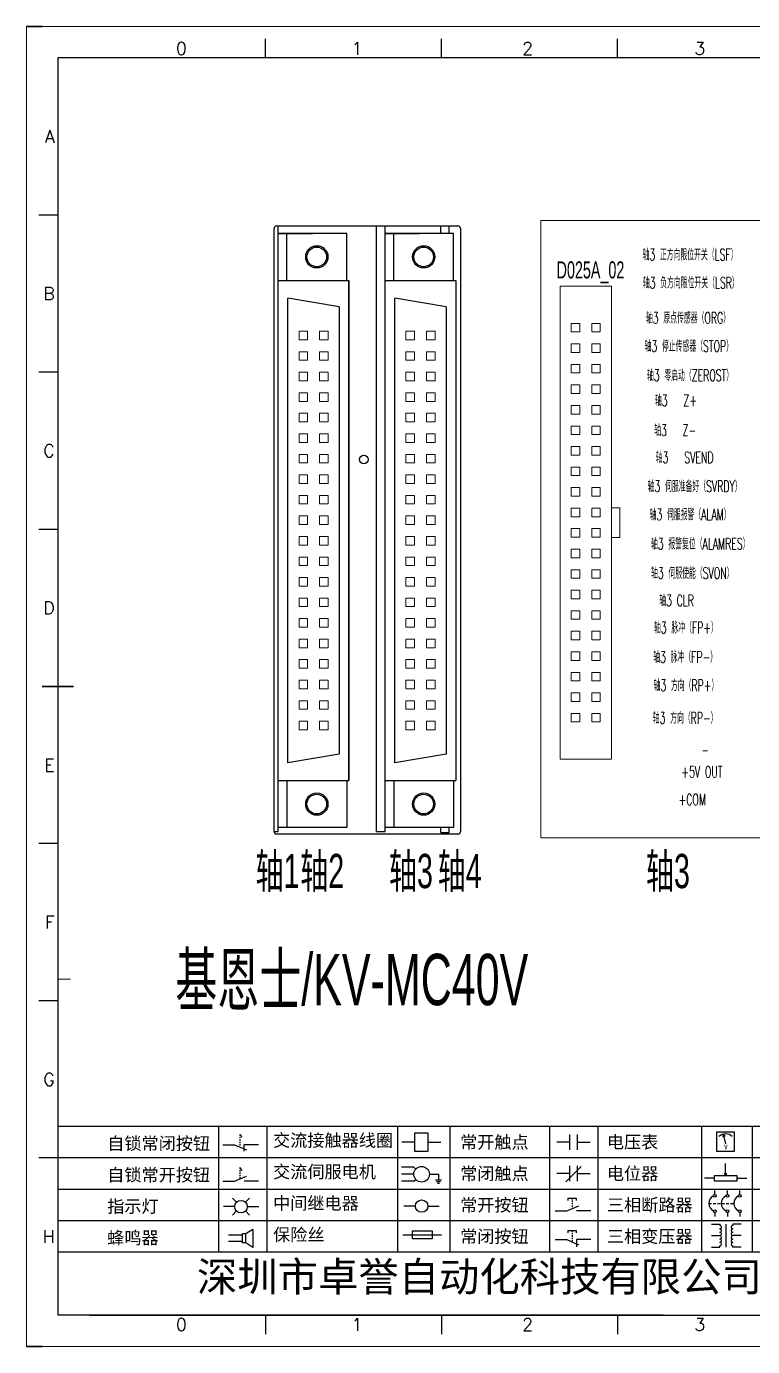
# Model space of a CAD drawing. Header units: millimetres. Extents: x 15130 to 37766, y 5931 to 11073.
# Drawn here: x 24086.6 to 24214, y 10083.5 to 10315 of the extents above; entities that cross this region are included whole.
import ezdxf
from ezdxf.enums import TextEntityAlignment as Align

# ---------------------------------------------------------------- set-up
doc = ezdxf.new("R2010")
doc.units = ezdxf.units.MM
doc.layers.add('1', color=3, linetype='Continuous', lineweight=20)
doc.layers.add('Dimension', color=3, linetype='Continuous', lineweight=13)
doc.layers.add('AE_BOR', color=1, linetype='Continuous')
doc.layers.add('Z_OM_GAIKEI', color=7, linetype='Continuous')
doc.styles.get("Standard").update_dxf_attribs({"font": ''})
doc.styles.add('WD', font='romans.shx', dxfattribs={"bigfont": 'gbcbig.shx'})
doc.styles.add('样式 8', font='arial.ttf')
doc.styles.add('汉字', font='')
doc.styles.get('Standard').set_extended_font_data('SimSun')
doc.styles.get('汉字').set_extended_font_data('新宋体')

# ---------------------------------------------------------------- blocks, each defined once
blk = doc.blocks.new('*U8')
at = {"linetype": 'ByBlock'}
for p, q in [((-1909.23, -780.45), (-1909.23, -780.67)), ((-1909.23, -780.45), (-1908.92, -780.84)), ((-1909.23, -780.84), (-1909.23, -781.05)), ((-1911.92, -782.07), (-1910.06, -782.07)), ((-1910.06, -782.07), (-1908.18, -782.88)), ((-1909.23, -781.23), (-1909.23, -781.44)), ((-1909.23, -781.61), (-1909.23, -781.83)), ((-1909.23, -782), (-1909.23, -782.21)), ((-1909.23, -782.38), (-1909.23, -782.43)), ((-1908.52, -783.07), (-1908.52, -782.07)), ((-1906.25, -782.07), (-1908.52, -782.07))]:
    blk.add_line(p, q, dxfattribs=at)
blk = doc.blocks.new('*U11')
at = {"linetype": 'ByBlock'}
for p, q in [((-1908.88, -791.17), (-1909.23, -790.71)), ((-1909.23, -790.71), (-1909.23, -790.92)), ((-1909.23, -791.09), (-1909.23, -791.31)), ((-1909.23, -791.48), (-1909.23, -791.69)), ((-1911.92, -792.89), (-1910.06, -792.89)), ((-1910.06, -792.89), (-1908.18, -792.08)), ((-1909.23, -791.86), (-1909.23, -792.08)), ((-1909.23, -792.25), (-1909.23, -792.47)), ((-1906.25, -792.89), (-1908.52, -792.89))]:
    blk.add_line(p, q, dxfattribs=at)
blk = doc.blocks.new('蜂鸣器')
at = {"linetype": 'ByBlock'}
for p, q in [((-1907.17, -795.53), (-1908.25, -796.26)), ((-1907.17, -795.53), (-1907.17, -798.41)), ((-1908.8, -796.48), (-1911.01, -796.48)), ((-1908.8, -797.46), (-1911.01, -797.46)), ((-1908.25, -796.26), (-1908.8, -796.26)), ((-1908.8, -797.68), (-1908.8, -796.26)), ((-1908.25, -797.68), (-1908.8, -797.68)), ((-1908.25, -797.68), (-1908.25, -796.26)), ((-1907.17, -798.41), (-1908.25, -797.68))]:
    blk.add_line(p, q, dxfattribs=at)
blk = doc.blocks.new('指示灯')
at = {"linetype": 'ByBlock'}
for p, q in [((-1854.25, -776.92), (-1856.06, -776.92)), ((-1854.62, -775.59), (-1853.97, -776.23)), ((-1851.9, -775.59), (-1852.54, -776.23)), ((-1852.26, -776.92), (-1850.45, -776.92)), ((-1854.62, -778.25), (-1853.97, -777.61)), ((-1851.9, -778.25), (-1852.54, -777.61))]:
    blk.add_line(p, q, dxfattribs=at)
blk.add_circle((-1853.26, -776.92), 0.992, dxfattribs=at)
blk = doc.blocks.new('交流接触器线圈')
at = {"linetype": 'ByBlock'}
for p, q in [((-1880.82, -781.77), (-1882.87, -781.77)), ((-1878.72, -781.77), (-1876.67, -781.77))]:
    blk.add_line(p, q, dxfattribs=at)
blk.add_lwpolyline([(-1880.82, -780.28), (-1878.72, -780.28), (-1878.72, -783.26), (-1880.82, -783.26)], close=True, dxfattribs=at)
blk = doc.blocks.new('交流伺服电机')
at = {"linetype": 'ByBlock'}
for p, q in [((-1880.97, -785.75), (-1882.94, -785.75)), ((-1880.97, -786.85), (-1882.94, -786.85)), ((-1880.97, -785.75), (-1880.65, -786.03)), ((-1878.49, -786.85), (-1877.07, -786.85)), ((-1877.07, -786.85), (-1877.07, -787.72)), ((-1880.97, -787.94), (-1882.94, -787.94)), ((-1880.97, -787.94), (-1880.65, -787.67)), ((-1877.54, -787.72), (-1876.59, -787.72)), ((-1877.38, -788.01), (-1876.75, -788.01)), ((-1877.23, -788.29), (-1876.9, -788.29))]:
    blk.add_line(p, q, dxfattribs=at)
blk.add_circle((-1879.73, -786.85), 1.24, dxfattribs=at)
blk = doc.blocks.new('中间继电器')
at = {"linetype": 'ByBlock'}
for p, q in [((-1880.72, -791.92), (-1882.54, -791.92)), ((-1878.74, -791.92), (-1876.92, -791.92))]:
    blk.add_line(p, q, dxfattribs=at)
blk.add_circle((-1879.73, -791.92), 0.992, dxfattribs=at)
blk = doc.blocks.new('保险丝')
at = {"linetype": 'ByBlock'}
blk.add_line((-1882.72, -796.49), (-1876.55, -796.49), dxfattribs=at)
blk.add_lwpolyline([(-1881.2, -795.86), (-1878.06, -795.86), (-1878.06, -797.12), (-1881.2, -797.12)], close=True, dxfattribs=at)
blk = doc.blocks.new('常开按钮')
at = {"linetype": 'ByBlock'}
for p, q in [((-1910.06, -787.73), (-1908.18, -786.93)), ((-1909.9, -785.68), (-1908.56, -785.68)), ((-1909.9, -785.68), (-1909.9, -786.07)), ((-1909.23, -785.68), (-1909.23, -785.89)), ((-1909.23, -786.06), (-1909.23, -786.28)), ((-1909.23, -786.45), (-1909.23, -786.67)), ((-1909.23, -786.84), (-1909.23, -787.05)), ((-1909.23, -787.22), (-1909.23, -787.38)), ((-1908.56, -785.68), (-1908.56, -786.07)), ((-1911.92, -787.73), (-1910.06, -787.73)), ((-1906.25, -787.73), (-1908.52, -787.73))]:
    blk.add_line(p, q, dxfattribs=at)
blk = doc.blocks.new('常开触点')
at = {"linetype": 'ByBlock'}
for p, q in [((-1853.82, -782.99), (-1853.82, -780.56)), ((-1852.6, -782.99), (-1852.6, -780.56)), ((-1853.82, -781.77), (-1855.88, -781.77)), ((-1852.6, -781.77), (-1850.55, -781.77))]:
    blk.add_line(p, q, dxfattribs=at)
blk = doc.blocks.new('常闭触点')
at = {"linetype": 'ByBlock'}
for p, q in [((-1853.82, -786.77), (-1855.88, -786.77)), ((-1852.01, -785.66), (-1854.43, -788.1)), ((-1853.82, -787.99), (-1853.82, -785.56)), ((-1852.6, -787.99), (-1852.6, -785.56)), ((-1852.6, -786.77), (-1850.55, -786.77))]:
    blk.add_line(p, q, dxfattribs=at)
blk = doc.blocks.new('常闭按钮')
at = {"linetype": 'ByBlock'}
for p, q in [((-1854.11, -790.83), (-1852.77, -790.83)), ((-1854.11, -790.83), (-1854.11, -791.22)), ((-1853.44, -790.83), (-1853.44, -791.04)), ((-1853.44, -791.21), (-1853.44, -791.43)), ((-1853.44, -791.6), (-1853.44, -791.82)), ((-1852.77, -790.83), (-1852.77, -791.22)), ((-1856.13, -792.28), (-1854.28, -792.28)), ((-1854.28, -792.28), (-1852.4, -793.09)), ((-1853.44, -791.99), (-1853.44, -792.2)), ((-1853.44, -792.37), (-1853.44, -792.53)), ((-1850.47, -792.28), (-1852.73, -792.28)), ((-1852.73, -792.28), (-1852.73, -793.43))]:
    blk.add_line(p, q, dxfattribs=at)
blk = doc.blocks.new('电压表')
at = {"linetype": 'ByBlock'}
for p, q in [((-1814.84, -780.75), (-1814.91, -781.13)), ((-1814.6, -781.05), (-1814.91, -781.13)), ((-1814.84, -780.75), (-1814.46, -782.26)), ((-1814.84, -780.75), (-1814.6, -781.05))]:
    blk.add_line(p, q, dxfattribs=at)
blk.add_lwpolyline([(-1815.84, -780.34), (-1813.07, -780.34), (-1813.07, -783.49), (-1815.84, -783.49)], close=True, dxfattribs=at)
blk.add_arc((-1814.46, -782.26), 1.56, 46.8313, 133.1687, dxfattribs=at)
at = {"linetype": 'ByBlock', "insert": (-1814.7, -782.39), "char_height": 0.75, "width": 0.6768, "attachment_point": 1}
blk.add_mtext('V', dxfattribs=at)
blk = doc.blocks.new('电位器')
at = {"linetype": 'ByBlock'}
for p, q in [((-1814.45, -787.3), (-1814.45, -785.39)), ((-1814.45, -787.3), (-1814.62, -786.96)), ((-1814.62, -786.96), (-1814.27, -786.96)), ((-1814.45, -787.3), (-1814.27, -786.96)), ((-1816.21, -787.75), (-1817.79, -787.75)), ((-1812.68, -787.75), (-1811.1, -787.75))]:
    blk.add_line(p, q, dxfattribs=at)
blk.add_lwpolyline([(-1816.21, -787.3), (-1812.68, -787.3), (-1812.68, -788.2), (-1816.21, -788.2)], close=True, dxfattribs=at)
blk = doc.blocks.new('三相断路器')
at = {"linetype": 'ByBlock'}
for p, q in [((-1816.17, -790.33), (-1816.17, -789.7)), ((-1814.17, -790.33), (-1814.17, -789.7)), ((-1812.18, -790.33), (-1812.18, -789.7)), ((-1817.14, -791.74), (-1816.72, -791.74)), ((-1816.45, -791.74), (-1816.03, -791.74)), ((-1816.17, -793.19), (-1816.17, -793.83)), ((-1815.76, -791.74), (-1815.34, -791.74)), ((-1815.07, -791.74), (-1814.65, -791.74)), ((-1814.38, -791.74), (-1813.96, -791.74)), ((-1814.17, -793.19), (-1814.17, -793.83)), ((-1813.69, -791.74), (-1813.27, -791.74)), ((-1812.18, -793.19), (-1812.18, -793.83))]:
    blk.add_line(p, q, dxfattribs=at)
for centre in [(-1816.17, -790.55), (-1814.17, -790.55), (-1812.18, -790.55), (-1816.17, -792.98), (-1814.17, -792.98), (-1812.18, -792.98)]:
    blk.add_circle(centre, 0.219, dxfattribs=at)
for centre in [(-1815.81, -791.74), (-1813.82, -791.74), (-1811.83, -791.74)]:
    blk.add_arc(centre, 1.32, 115.5791, 244.4209, dxfattribs=at)
blk = doc.blocks.new('三相变压器')
at = {"linetype": 'ByBlock'}
for p, q in [((-1816.69, -795.03), (-1815.37, -795.03)), ((-1815.37, -795.03), (-1815.37, -795.24)), ((-1814.34, -798.7), (-1814.34, -795.04)), ((-1812, -795.03), (-1813.32, -795.03)), ((-1813.32, -795.03), (-1813.32, -795.24)), ((-1816.69, -796.87), (-1815.37, -796.87)), ((-1812, -796.87), (-1813.32, -796.87)), ((-1816.69, -798.71), (-1815.37, -798.71)), ((-1815.37, -798.71), (-1815.37, -798.5)), ((-1813.32, -798.71), (-1813.32, -798.5)), ((-1812, -798.71), (-1813.32, -798.71))]:
    blk.add_line(p, q, dxfattribs=at)
for centre, start, end in [((-1815.37, -795.51), 270, 90), ((-1815.37, -796.06), 270, 90), ((-1813.32, -795.51), 90, 270), ((-1813.32, -796.06), 90, 270), ((-1815.37, -796.6), 270, 90), ((-1815.37, -797.14), 270, 90), ((-1815.37, -797.68), 270, 90), ((-1815.37, -798.23), 270, 90), ((-1813.32, -796.6), 90, 270), ((-1813.32, -797.14), 90, 270), ((-1813.32, -797.68), 90, 270), ((-1813.32, -798.23), 90, 270)]:
    blk.add_arc(centre, 0.271, start, end, dxfattribs=at)
blk = doc.blocks.new('电控横A4')
for p, q in [((292, -5), (5, -5)), ((5, -5), (5, -205)), ((10.03, -205), (289.53, -205))]:
    blk.add_line(p, q)
at = {"lineweight": 9, "ltscale": 0.1}
for p, q in [((5, -151.57), (7, -151.57)), ((101.34, -205), (130.8, -205))]:
    blk.add_line(p, q, dxfattribs=at)
at = {"linetype": 'ByBlock'}
for p, q in [((292, -175), (5, -175)), ((292, -180), (5, -180)), ((292, -185), (5, -185)), ((292, -190), (5, -190)), ((292, -195), (5, -195))]:
    blk.add_line(p, q, dxfattribs=at)
at = {"color": 0, "lineweight": -2}
for p, q in [((30.58, -175), (30.58, -195)), ((38.26, -175), (38.26, -195)), ((59.05, -175), (59.05, -195)), ((67.4, -175), (67.4, -195)), ((83.26, -175), (83.26, -195)), ((90.91, -175), (90.91, -195)), ((107.4, -175), (107.4, -195)), ((115.5, -175), (115.5, -195))]:
    blk.add_line(p, q, dxfattribs=at)
at = {"color": 0, "ltscale": 2}
blk.add_line((101.34, -205), (5, -205), dxfattribs=at)
at = {"layer": 'AE_BOR', "lineweight": 30}
for p, q in [((2.53, 0), (0, 0)), ((0, -210), (2.53, -210))]:
    blk.add_line(p, q, dxfattribs=at)
at = {"layer": 'AE_BOR', "color": 1, "lineweight": 15}
for p, q in [((0, 0), (297, 0)), ((0, -210), (0, 0)), ((297, -210), (0, -210))]:
    blk.add_line(p, q, dxfattribs=at)
at = {"layer": 'AE_BOR'}
for p, q in [((38.03, -5), (38.03, -2)), ((66.03, -5), (66.03, -2)), ((94.03, -5), (94.03, -2)), ((5, -30), (2, -30)), ((5, -55), (2, -55)), ((5, -80), (2, -80)), ((5, -130), (2, -130)), ((5, -155), (2, -155)), ((5, -180), (2, -180)), ((38.03, -205), (38.03, -208)), ((66.03, -205), (66.03, -208)), ((94.03, -205), (94.03, -208))]:
    blk.add_line(p, q, dxfattribs=at)
at = {"layer": 'AE_BOR', "color": 2, "lineweight": 30}
blk.add_line((2.5, -105), (7.5, -105), dxfattribs=at)
at = {"linetype": 'ByBlock'}
for name, p in [('*U8', (1943.19, 604.18)), ('交流接触器线圈', (1942.62, 604.27)), ('常开触点', (1940.27, 604.3)), ('电压表', (1925.71, 604.52)), ('*U11', (1943.19, 609.18)), ('交流伺服电机', (1942.62, 604.27)), ('常闭触点', (1940.27, 604.3)), ('电位器', (1925.71, 604.52)), ('指示灯', (1887.41, 589.18)), ('中间继电器', (1942.62, 604.27)), ('常开按钮', (1996.06, 599.3)), ('三相断路器', (1925.71, 604.52)), ('三相变压器', (1925.71, 604.52)), ('蜂鸣器', (1943.19, 604.18)), ('保险丝', (1942.62, 604.27)), ('常闭按钮', (1940.27, 599.3))]:
    blk.add_blockref(name, p, dxfattribs=at)
at = {"char_height": 2, "attachment_point": 1, "style": '汉字'}
for s, insert in [('{\\fKaiTi_GB2312|b0|i0|c134|p49;自锁常闭按钮}', (12.86, -176.69)), ('{\\fKaiTi_GB2312|b0|i0|c134|p49;交流接触器线圈}', (39.25, -176.19)), ('{\\fKaiTi_GB2312|b0|i0|c134|p49;常开触点}', (69.01, -176.48)), ('{\\fKaiTi_GB2312|b0|i0|c134|p49;电压表}', (92.37, -176.47)), ('{\\fKaiTi_GB2312|b0|i0|c134|p49;自锁常开按钮}', (12.86, -181.69)), ('{\\fKaiTi_GB2312|b0|i0|c134|p49;交流伺服电机}', (39.25, -181.19)), ('{\\fKaiTi_GB2312|b0|i0|c134|p49;常闭触点}', (69.01, -181.48)), ('{\\fKaiTi_GB2312|b0|i0|c134|p49;电位器}', (92.37, -181.47)), ('{\\fKaiTi_GB2312|b0|i0|c134|p49;指示灯}', (12.86, -186.69)), ('{\\fKaiTi_GB2312|b0|i0|c134|p49;中间继电器}', (39.25, -186.19)), ('{\\fKaiTi_GB2312|b0|i0|c134|p49;常开按钮}', (69.01, -186.48)), ('{\\fKaiTi_GB2312|b0|i0|c134|p49;三相断路器}', (92.37, -186.47)), ('{\\fKaiTi_GB2312|b0|i0|c134|p49;保险丝}', (39.25, -191.19)), ('{\\fKaiTi_GB2312|b0|i0|c134|p49;蜂鸣器}', (12.86, -191.69)), ('{\\fKaiTi_GB2312|b0|i0|c134|p49;常闭按钮}', (69.01, -191.48)), ('{\\fKaiTi_GB2312|b0|i0|c134|p49;三相变压器}', (92.37, -191.47))]:
    blk.add_mtext(s, dxfattribs=dict(at, insert=insert))
at = {"color": 0, "lineweight": -2, "insert": (27.14, -196.53), "char_height": 4.7064, "width": 96.1138, "attachment_point": 1}
blk.add_mtext('深圳市卓誉自动化科技有限公司', dxfattribs=at)
at = {"layer": 'AE_BOR', "style": 'WD'}
for s, p in [('0', (24.67, -4.5)), ('1', (52.6, -4.5)), ('2', (79.75, -4.5)), ('3', (107.15, -4.5)), ('0', (24.67, -207.5)), ('1', (52.6, -207.5)), ('2', (79.75, -207.5)), ('3', (107.15, -207.5))]:
    blk.add_text(s, height=2, dxfattribs=at).set_placement(p, align=Align.CENTER)
for s, p in [('A', (4.5, -17.5)), ('B', (4.5, -42.5)), ('C', (4.5, -67.5)), ('D', (4.5, -92.5)), ('E', (4.5, -117.5)), ('F', (4.5, -142.5)), ('G', (4.5, -167.5)), ('H', (4.5, -192.5))]:
    blk.add_text(s, height=2, dxfattribs=at).set_placement(p, align=Align.MIDDLE_RIGHT)

msp = doc.modelspace()

# ---------------------------------------------------------------- linework, layer by layer
at = {"lineweight": 0}
for points in [[(24180.231, 10186.494), (24180.231, 10269.444), (24189.231, 10269.444), (24189.231, 10186.494)], [(24134.434, 10261.548), (24135.934, 10261.548), (24135.934, 10260.048), (24134.434, 10260.048)], [(24138.034, 10261.548), (24139.534, 10261.548), (24139.534, 10260.048), (24138.034, 10260.048)], [(24153.184, 10261.548), (24154.684, 10261.548), (24154.684, 10260.048), (24153.184, 10260.048)], [(24156.784, 10261.548), (24158.284, 10261.548), (24158.284, 10260.048), (24156.784, 10260.048)], [(24183.681, 10261.419), (24182.181, 10261.419), (24182.181, 10262.919), (24183.681, 10262.919)], [(24187.281, 10261.419), (24185.781, 10261.419), (24185.781, 10262.919), (24187.281, 10262.919)], [(24183.681, 10257.819), (24182.181, 10257.819), (24182.181, 10259.319), (24183.681, 10259.319)], [(24187.281, 10257.819), (24185.781, 10257.819), (24185.781, 10259.319), (24187.281, 10259.319)], [(24134.434, 10257.948), (24135.934, 10257.948), (24135.934, 10256.448), (24134.434, 10256.448)], [(24138.034, 10257.948), (24139.534, 10257.948), (24139.534, 10256.448), (24138.034, 10256.448)], [(24153.184, 10257.948), (24154.684, 10257.948), (24154.684, 10256.448), (24153.184, 10256.448)], [(24156.784, 10257.948), (24158.284, 10257.948), (24158.284, 10256.448), (24156.784, 10256.448)], [(24134.434, 10254.348), (24135.934, 10254.348), (24135.934, 10252.848), (24134.434, 10252.848)], [(24138.034, 10254.348), (24139.534, 10254.348), (24139.534, 10252.848), (24138.034, 10252.848)], [(24153.184, 10254.348), (24154.684, 10254.348), (24154.684, 10252.848), (24153.184, 10252.848)], [(24156.784, 10254.348), (24158.284, 10254.348), (24158.284, 10252.848), (24156.784, 10252.848)], [(24183.681, 10254.219), (24182.181, 10254.219), (24182.181, 10255.719), (24183.681, 10255.719)], [(24187.281, 10254.219), (24185.781, 10254.219), (24185.781, 10255.719), (24187.281, 10255.719)], [(24183.681, 10250.619), (24182.181, 10250.619), (24182.181, 10252.119), (24183.681, 10252.119)], [(24187.281, 10250.619), (24185.781, 10250.619), (24185.781, 10252.119), (24187.281, 10252.119)], [(24134.434, 10250.748), (24135.934, 10250.748), (24135.934, 10249.248), (24134.434, 10249.248)], [(24138.034, 10250.748), (24139.534, 10250.748), (24139.534, 10249.248), (24138.034, 10249.248)], [(24153.184, 10250.748), (24154.684, 10250.748), (24154.684, 10249.248), (24153.184, 10249.248)], [(24156.784, 10250.748), (24158.284, 10250.748), (24158.284, 10249.248), (24156.784, 10249.248)], [(24183.681, 10247.019), (24182.181, 10247.019), (24182.181, 10248.519), (24183.681, 10248.519)], [(24187.281, 10247.019), (24185.781, 10247.019), (24185.781, 10248.519), (24187.281, 10248.519)], [(24134.434, 10247.148), (24135.934, 10247.148), (24135.934, 10245.648), (24134.434, 10245.648)], [(24138.034, 10247.148), (24139.534, 10247.148), (24139.534, 10245.648), (24138.034, 10245.648)], [(24153.184, 10247.148), (24154.684, 10247.148), (24154.684, 10245.648), (24153.184, 10245.648)], [(24156.784, 10247.148), (24158.284, 10247.148), (24158.284, 10245.648), (24156.784, 10245.648)], [(24134.434, 10243.548), (24135.934, 10243.548), (24135.934, 10242.048), (24134.434, 10242.048)], [(24138.034, 10243.548), (24139.534, 10243.548), (24139.534, 10242.048), (24138.034, 10242.048)], [(24153.184, 10243.548), (24154.684, 10243.548), (24154.684, 10242.048), (24153.184, 10242.048)], [(24156.784, 10243.548), (24158.284, 10243.548), (24158.284, 10242.048), (24156.784, 10242.048)], [(24183.681, 10243.419), (24182.181, 10243.419), (24182.181, 10244.919), (24183.681, 10244.919)], [(24187.281, 10243.419), (24185.781, 10243.419), (24185.781, 10244.919), (24187.281, 10244.919)], [(24183.681, 10239.819), (24182.181, 10239.819), (24182.181, 10241.319), (24183.681, 10241.319)], [(24187.281, 10239.819), (24185.781, 10239.819), (24185.781, 10241.319), (24187.281, 10241.319)], [(24134.434, 10239.948), (24135.934, 10239.948), (24135.934, 10238.448), (24134.434, 10238.448)], [(24138.034, 10239.948), (24139.534, 10239.948), (24139.534, 10238.448), (24138.034, 10238.448)], [(24153.184, 10239.948), (24154.684, 10239.948), (24154.684, 10238.448), (24153.184, 10238.448)], [(24156.784, 10239.948), (24158.284, 10239.948), (24158.284, 10238.448), (24156.784, 10238.448)], [(24134.434, 10236.348), (24135.934, 10236.348), (24135.934, 10234.848), (24134.434, 10234.848)], [(24138.034, 10236.348), (24139.534, 10236.348), (24139.534, 10234.848), (24138.034, 10234.848)], [(24153.184, 10236.348), (24154.684, 10236.348), (24154.684, 10234.848), (24153.184, 10234.848)], [(24156.784, 10236.348), (24158.284, 10236.348), (24158.284, 10234.848), (24156.784, 10234.848)], [(24183.681, 10236.219), (24182.181, 10236.219), (24182.181, 10237.719), (24183.681, 10237.719)], [(24187.281, 10236.219), (24185.781, 10236.219), (24185.781, 10237.719), (24187.281, 10237.719)], [(24183.681, 10232.619), (24182.181, 10232.619), (24182.181, 10234.119), (24183.681, 10234.119)], [(24187.281, 10232.619), (24185.781, 10232.619), (24185.781, 10234.119), (24187.281, 10234.119)], [(24134.434, 10232.748), (24135.934, 10232.748), (24135.934, 10231.248), (24134.434, 10231.248)], [(24138.034, 10232.748), (24139.534, 10232.748), (24139.534, 10231.248), (24138.034, 10231.248)], [(24153.184, 10232.748), (24154.684, 10232.748), (24154.684, 10231.248), (24153.184, 10231.248)], [(24156.784, 10232.748), (24158.284, 10232.748), (24158.284, 10231.248), (24156.784, 10231.248)], [(24134.434, 10229.148), (24135.934, 10229.148), (24135.934, 10227.648), (24134.434, 10227.648)], [(24138.034, 10229.148), (24139.534, 10229.148), (24139.534, 10227.648), (24138.034, 10227.648)], [(24153.184, 10229.148), (24154.684, 10229.148), (24154.684, 10227.648), (24153.184, 10227.648)], [(24156.784, 10229.148), (24158.284, 10229.148), (24158.284, 10227.648), (24156.784, 10227.648)], [(24183.681, 10229.019), (24182.181, 10229.019), (24182.181, 10230.519), (24183.681, 10230.519)], [(24187.281, 10229.019), (24185.781, 10229.019), (24185.781, 10230.519), (24187.281, 10230.519)], [(24190.731, 10225.344), (24189.231, 10225.344), (24189.231, 10230.594), (24190.731, 10230.594)], [(24183.681, 10225.419), (24182.181, 10225.419), (24182.181, 10226.919), (24183.681, 10226.919)], [(24187.281, 10225.419), (24185.781, 10225.419), (24185.781, 10226.919), (24187.281, 10226.919)], [(24134.434, 10225.548), (24135.934, 10225.548), (24135.934, 10224.048), (24134.434, 10224.048)], [(24138.034, 10225.548), (24139.534, 10225.548), (24139.534, 10224.048), (24138.034, 10224.048)], [(24153.184, 10225.548), (24154.684, 10225.548), (24154.684, 10224.048), (24153.184, 10224.048)], [(24156.784, 10225.548), (24158.284, 10225.548), (24158.284, 10224.048), (24156.784, 10224.048)], [(24134.434, 10221.948), (24135.934, 10221.948), (24135.934, 10220.448), (24134.434, 10220.448)], [(24138.034, 10221.948), (24139.534, 10221.948), (24139.534, 10220.448), (24138.034, 10220.448)], [(24153.184, 10221.948), (24154.684, 10221.948), (24154.684, 10220.448), (24153.184, 10220.448)], [(24156.784, 10221.948), (24158.284, 10221.948), (24158.284, 10220.448), (24156.784, 10220.448)], [(24183.681, 10221.819), (24182.181, 10221.819), (24182.181, 10223.319), (24183.681, 10223.319)], [(24187.281, 10221.819), (24185.781, 10221.819), (24185.781, 10223.319), (24187.281, 10223.319)], [(24183.681, 10218.219), (24182.181, 10218.219), (24182.181, 10219.719), (24183.681, 10219.719)], [(24187.281, 10218.219), (24185.781, 10218.219), (24185.781, 10219.719), (24187.281, 10219.719)], [(24134.434, 10218.348), (24135.934, 10218.348), (24135.934, 10216.848), (24134.434, 10216.848)], [(24138.034, 10218.348), (24139.534, 10218.348), (24139.534, 10216.848), (24138.034, 10216.848)], [(24153.184, 10218.348), (24154.684, 10218.348), (24154.684, 10216.848), (24153.184, 10216.848)], [(24156.784, 10218.348), (24158.284, 10218.348), (24158.284, 10216.848), (24156.784, 10216.848)], [(24183.681, 10214.619), (24182.181, 10214.619), (24182.181, 10216.119), (24183.681, 10216.119)], [(24187.281, 10214.619), (24185.781, 10214.619), (24185.781, 10216.119), (24187.281, 10216.119)], [(24134.434, 10214.748), (24135.934, 10214.748), (24135.934, 10213.248), (24134.434, 10213.248)], [(24138.034, 10214.748), (24139.534, 10214.748), (24139.534, 10213.248), (24138.034, 10213.248)], [(24153.184, 10214.748), (24154.684, 10214.748), (24154.684, 10213.248), (24153.184, 10213.248)], [(24156.784, 10214.748), (24158.284, 10214.748), (24158.284, 10213.248), (24156.784, 10213.248)], [(24134.434, 10211.148), (24135.934, 10211.148), (24135.934, 10209.648), (24134.434, 10209.648)], [(24138.034, 10211.148), (24139.534, 10211.148), (24139.534, 10209.648), (24138.034, 10209.648)], [(24153.184, 10211.148), (24154.684, 10211.148), (24154.684, 10209.648), (24153.184, 10209.648)], [(24156.784, 10211.148), (24158.284, 10211.148), (24158.284, 10209.648), (24156.784, 10209.648)], [(24183.681, 10211.019), (24182.181, 10211.019), (24182.181, 10212.519), (24183.681, 10212.519)], [(24187.281, 10211.019), (24185.781, 10211.019), (24185.781, 10212.519), (24187.281, 10212.519)], [(24183.681, 10207.419), (24182.181, 10207.419), (24182.181, 10208.919), (24183.681, 10208.919)], [(24187.281, 10207.419), (24185.781, 10207.419), (24185.781, 10208.919), (24187.281, 10208.919)], [(24134.434, 10207.548), (24135.934, 10207.548), (24135.934, 10206.048), (24134.434, 10206.048)], [(24138.034, 10207.548), (24139.534, 10207.548), (24139.534, 10206.048), (24138.034, 10206.048)], [(24153.184, 10207.548), (24154.684, 10207.548), (24154.684, 10206.048), (24153.184, 10206.048)], [(24156.784, 10207.548), (24158.284, 10207.548), (24158.284, 10206.048), (24156.784, 10206.048)], [(24134.434, 10203.948), (24135.934, 10203.948), (24135.934, 10202.448), (24134.434, 10202.448)], [(24138.034, 10203.948), (24139.534, 10203.948), (24139.534, 10202.448), (24138.034, 10202.448)], [(24153.184, 10203.948), (24154.684, 10203.948), (24154.684, 10202.448), (24153.184, 10202.448)], [(24156.784, 10203.948), (24158.284, 10203.948), (24158.284, 10202.448), (24156.784, 10202.448)], [(24183.681, 10203.819), (24182.181, 10203.819), (24182.181, 10205.319), (24183.681, 10205.319)], [(24187.281, 10203.819), (24185.781, 10203.819), (24185.781, 10205.319), (24187.281, 10205.319)], [(24183.681, 10200.219), (24182.181, 10200.219), (24182.181, 10201.719), (24183.681, 10201.719)], [(24187.281, 10200.219), (24185.781, 10200.219), (24185.781, 10201.719), (24187.281, 10201.719)], [(24134.434, 10200.348), (24135.934, 10200.348), (24135.934, 10198.848), (24134.434, 10198.848)], [(24138.034, 10200.348), (24139.534, 10200.348), (24139.534, 10198.848), (24138.034, 10198.848)], [(24153.184, 10200.348), (24154.684, 10200.348), (24154.684, 10198.848), (24153.184, 10198.848)], [(24156.784, 10200.348), (24158.284, 10200.348), (24158.284, 10198.848), (24156.784, 10198.848)], [(24134.434, 10196.748), (24135.934, 10196.748), (24135.934, 10195.248), (24134.434, 10195.248)], [(24138.034, 10196.748), (24139.534, 10196.748), (24139.534, 10195.248), (24138.034, 10195.248)], [(24153.184, 10196.748), (24154.684, 10196.748), (24154.684, 10195.248), (24153.184, 10195.248)], [(24156.784, 10196.748), (24158.284, 10196.748), (24158.284, 10195.248), (24156.784, 10195.248)], [(24183.681, 10196.619), (24182.181, 10196.619), (24182.181, 10198.119), (24183.681, 10198.119)], [(24187.281, 10196.619), (24185.781, 10196.619), (24185.781, 10198.119), (24187.281, 10198.119)], [(24183.681, 10193.019), (24182.181, 10193.019), (24182.181, 10194.519), (24183.681, 10194.519)], [(24187.281, 10193.019), (24185.781, 10193.019), (24185.781, 10194.519), (24187.281, 10194.519)], [(24134.434, 10193.148), (24135.934, 10193.148), (24135.934, 10191.648), (24134.434, 10191.648)], [(24138.034, 10193.148), (24139.534, 10193.148), (24139.534, 10191.648), (24138.034, 10191.648)], [(24153.184, 10193.148), (24154.684, 10193.148), (24154.684, 10191.648), (24153.184, 10191.648)], [(24156.784, 10193.148), (24158.284, 10193.148), (24158.284, 10191.648), (24156.784, 10191.648)]]:
    msp.add_lwpolyline(points, close=True, dxfattribs=at)
at = {"layer": '1', "color": 0, "linetype": 'Continuous', "lineweight": 13}
msp.add_lwpolyline([(24225.691, 10280.937), (24176.842, 10280.937), (24176.842, 10172.701), (24225.691, 10172.701)], close=True, dxfattribs=at)
at = {"layer": 'Z_OM_GAIKEI'}
for p, q in [((24130.496, 10280), (24162.296, 10280)), ((24130.796, 10173.8), (24130.796, 10280)), ((24148.046, 10173.8), (24148.046, 10280)), ((24149.546, 10173.8), (24149.546, 10280)), ((24159.296, 10278.708), (24159.296, 10280)), ((24160.796, 10278.708), (24160.796, 10280)), ((24130.046, 10173.8), (24130.046, 10279.55)), ((24130.796, 10174.488), (24130.796, 10278.708)), ((24142.796, 10278.708), (24130.796, 10278.708)), ((24130.796, 10278.708), (24136.796, 10278.708)), ((24132.296, 10270.458), (24132.296, 10278.708)), ((24142.796, 10270.458), (24142.796, 10278.708)), ((24149.546, 10278.708), (24155.546, 10278.708)), ((24149.546, 10174.488), (24149.546, 10278.708)), ((24161.546, 10278.708), (24149.546, 10278.708)), ((24151.046, 10270.458), (24151.046, 10278.708)), ((24161.546, 10270.458), (24161.546, 10278.708)), ((24162.746, 10279.55), (24162.746, 10173.8)), ((24130.796, 10270.458), (24143.171, 10270.458)), ((24130.796, 10270.458), (24143.171, 10270.458)), ((24143.171, 10182.738), (24143.171, 10270.458)), ((24143.171, 10270.458), (24143.171, 10182.738)), ((24149.546, 10270.458), (24161.921, 10270.458)), ((24149.546, 10270.458), (24161.921, 10270.458)), ((24161.921, 10270.458), (24161.921, 10182.738)), ((24132.484, 10185.858), (24132.484, 10267.339)), ((24141.484, 10265.839), (24132.484, 10267.339)), ((24141.484, 10265.839), (24141.484, 10187.358)), ((24151.234, 10185.858), (24151.234, 10267.339)), ((24160.234, 10265.839), (24151.234, 10267.339)), ((24160.234, 10265.839), (24160.234, 10187.358)), ((24141.484, 10187.358), (24132.484, 10185.858)), ((24160.234, 10187.358), (24151.234, 10185.858)), ((24130.796, 10182.738), (24143.171, 10182.738)), ((24132.296, 10182.738), (24132.296, 10174.488)), ((24142.796, 10182.738), (24142.796, 10174.488)), ((24149.546, 10182.738), (24161.921, 10182.738)), ((24151.046, 10182.738), (24151.046, 10174.488)), ((24161.546, 10182.738), (24161.546, 10174.488)), ((24130.046, 10173.8), (24130.796, 10173.8)), ((24162.296, 10173.35), (24130.496, 10173.35)), ((24142.796, 10174.488), (24130.796, 10174.488)), ((24148.046, 10173.8), (24149.546, 10173.8)), ((24161.546, 10174.488), (24149.546, 10174.488)), ((24159.296, 10173.65), (24159.296, 10174.488)), ((24159.296, 10173.65), (24160.796, 10173.65)), ((24160.796, 10173.65), (24160.796, 10174.488))]:
    msp.add_line(p, q, dxfattribs=at)
for centre, radius in [((24137.546, 10274.583), 1.95), ((24137.546, 10274.583), 1.725), ((24156.296, 10274.583), 1.95), ((24156.296, 10274.583), 1.725), ((24145.796, 10239.051), 0.75), ((24137.546, 10178.613), 1.95), ((24137.546, 10178.613), 1.725), ((24156.296, 10178.613), 1.95), ((24156.296, 10178.613), 1.725)]:
    msp.add_circle(centre, radius, dxfattribs=at)
for centre, start, end in [((24130.496, 10279.55), 90, 180.00001), ((24162.296, 10279.55), 0, 90), ((24130.496, 10173.8), 180.00001, 270), ((24162.296, 10173.8), 270, 0)]:
    msp.add_arc(centre, 0.45, start, end, dxfattribs=at)

# ---------------------------------------------------------------- block references
at = {"xscale": 1.1025, "yscale": 1.1025, "zscale": 1.1025}
msp.add_blockref('电控横A4', (24086.601, 10315.001), dxfattribs=at)

# ---------------------------------------------------------------- texts
at = {"lineweight": 0, "style": 'WD', "width": 0.6}
for s, p in [('轴3 正方向限位开关（LSF）', (24203.026, 10275.075)), ('轴3 负方向限位开关（LSR）', (24203.164, 10270.141)), ('轴3 原点传感器（ORG）', (24202.667, 10263.995)), ('轴3 停止传感器（STOP）', (24202.805, 10259.039)), ('轴3 零启动（ZEROST）', (24203.026, 10253.91)), ('轴3   Z+', (24200.55, 10249.516)), ('轴3   Z-', (24200.412, 10244.275)), ('轴3   SVEND', (24202.084, 10239.506)), ('轴3 伺服准备好（SVRDY）', (24203.832, 10234.453)), ('轴3 伺服报警（ALAM）', (24203.034, 10229.497)), ('轴3 报警复位（ALAMRES）', (24204.818, 10224.368)), ('轴3 伺服使能（SVON）', (24203.428, 10219.225)), ('轴3 CLR', (24200.662, 10214.434)), ('轴3 脉冲（FP+）', (24202.3, 10209.665)), ('轴3 脉冲（FP-）', (24202.162, 10204.5)), ('轴3 方向（RP+）', (24202.3, 10199.544)), ('轴3 方向（RP-）', (24202.162, 10193.817)), ('_', (24205.664, 10189.048)), ('+5V OUT ', (24205.527, 10184.257)), ('+COM', (24203.409, 10179.409))]:
    msp.add_text(s, height=2, dxfattribs=at).set_placement(p, align=Align.MIDDLE)
at = {"layer": 'Dimension', "lineweight": 0, "style": '样式 8', "width": 0.6}
for s, height, p in [('D025A_02', 3, (24179.615, 10270.802)), ('轴1', 6, (24126.797, 10163.877)), ('轴2', 6, (24134.64, 10163.877)), ('轴3', 6, (24150.207, 10163.877)), ('轴4', 6, (24158.766, 10163.877)), ('轴3', 6, (24195.288, 10163.877)), ('基恩士/KV-MC40V ', 9, (24112.728, 10143.352))]:
    msp.add_text(s, height=height, dxfattribs=at).set_placement(p)

doc.saveas('drawing.dxf')
